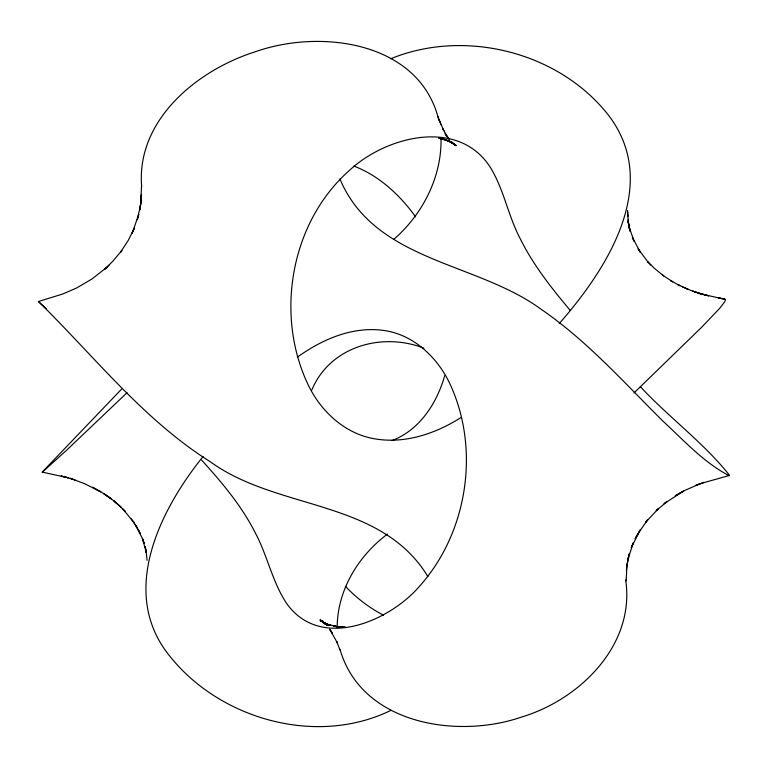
<?xml version="1.0" encoding="UTF-8"?>
<svg xmlns="http://www.w3.org/2000/svg" width="768" height="768" viewBox="0 0 768 768"><rect width="100%" height="100%" fill="white"/><g stroke="black" fill="none" stroke-linecap="round" stroke-linejoin="round"><path stroke-width="1.15" d="M337.19 627.523C337.2 590.515 358.262 555.802 387.466 534.096M141.158 199.574L141.494 194.429L140.65 204.845L141.504 185.99M626.381 570.365L627.034 564.163L626.141 580.829M141.149 199.67L139.718 210.182L140.582 205.056L137.299 219.638L138.787 214.416L132.163 233.165L134.371 228.154L128.256 240.394L120.499 252.25L121.834 250.474L112.675 261.408L104.525 269.462L108.998 265.238M628.954 555.302L629.318 553.738L626.832 566.026L628.416 557.174L628.051 559.066L633.206 542.909L631.258 547.69L640.224 529.901L635.146 538.742L637.613 534.259M444.682 375.706C437.011 403.018 419.645 430.022 392.189 440.506M311.856 389.923C330 346.387 382.157 331.795 423.946 348.211M637.757 534.019L647.626 519.792L645.427 522.528L658.541 508.502L656.218 510.682L667.037 501.562L664.08 503.722L683.635 491.011L675.302 495.763L685.046 490.33L700.013 483.754L729.6 475.392C703.709 442.714 668.784 417.37 640.339 386.65M203.194 456.384C159.245 510.816 118.09 594.058 170.563 657.091C221.232 719.904 317.251 746.352 390.874 710.381M559.181 323.626C607.123 269.069 661.728 184.176 608.198 114.845C558.576 51.782 464.554 28.416 390.662 58.781M121.546 389.165L42.202 472.109L68.256 477.763L61.2 476.035L71.616 478.829L84.71 483.734L100.781 491.779L92.467 487.248L102.317 492.739L111.427 498.912L103.786 493.574L112.646 499.939L120.998 507.13L113.942 500.89L116.938 503.482M633.936 392.986L701.338 327.571L719.558 308.496L724.819 301.622L725.51 299.453L718.397 297.926L724.973 299.155L724.426 299.27M127.056 392.698L66.701 450.115L42.25 472.253M106.79 267.312L91.968 278.995L76.502 288.048L62.774 294L38.4 301.498L46.32 308.707M393.792 239.376C422.698 214.32 441.984 176.63 441.005 137.962M297.331 357.168C321.706 339.677 351.571 326.525 382.176 330.24C411.974 333.619 436.176 355.91 449.05 382.013C480.595 447.61 468.106 531.83 419.712 586.042C388.848 622.08 319.258 651.312 285.984 602.486C272.208 581.222 267.389 555.754 255.61 533.482C241.92 506.131 222.029 482.573 201.6 460.061M460.848 417.638C435.859 433.459 405.715 443.798 375.898 439.018C346.282 434.563 322.061 412.733 308.995 386.534C274.378 316.128 290.17 222.528 349.642 170.227C386.362 136.08 459.216 117.379 490.79 168.106C504.096 190.166 508.291 216.24 520.33 238.944C533.338 265.133 551.568 288.24 570.326 310.493M700.195 483.706L695.76 485.395L703.958 482.419M339.734 626.918L345.149 626.746M342.749 626.899L334.214 626.314L338.832 626.861L333.226 626.074L338.112 626.88L326.074 623.885L330.547 625.507L325.728 623.664L330.086 625.488L325.411 623.472L329.635 625.498L320.65 620.957M729.187 475.699C703.526 462.365 683.424 440.006 662.342 420.538C623.318 381.763 586.33 340.128 540.624 308.918C476.122 261.744 374.822 261.85 339.869 178.858M438.624 138.24L443.626 139.19M721.718 298.55L703.152 294.451L700.07 293.645L708.595 295.834L692.621 291.158L700.627 293.818L690.787 290.429L678 284.774L679.862 285.677L670.493 280.531L672.72 281.808L662.275 274.886L663.638 275.885L654.048 268.032L647.414 261.456L651.014 265.19M439.325 138.355L448.531 140.966L443.232 139.085L452.746 142.829L447.926 140.448L456.336 145.613L447.869 140.208L452.17 142.944M75.254 480.058L70.013 478.282L71.616 478.829M353.856 166.051C379.219 175.776 399.936 195.034 415.594 216.845M443.347 138.931L448.138 140.88M682.57 286.925L688.003 289.325L686.237 288.547M383.539 615.206C369.274 607.853 356.362 597.917 345.36 586.253M325.094 623.299L329.194 625.507L320.448 620.611M324.442 622.944L320.237 620.256L328.752 625.507M324.768 623.126L327.763 624.912M452.016 142.848L456.086 145.651L451.229 141.974L455.059 145.267M324.106 622.733L320.016 619.882L327.005 624.806M325.536 623.866L323.376 622.176L326.813 625.056L322.992 621.84L325.459 624.048M323.376 622.176L326.534 624.634M325.546 624.115L322.618 621.427L324.979 623.693M38.4 301.498C94.387 356.314 143.318 419.693 210.461 461.866C277.757 510.787 380.813 498.922 427.939 576.653M453.61 144.029L451.546 141.965M118.109 504.528L125.146 511.392L122.89 509.059L134.477 523.238L131.222 518.851M325.334 623.99L322.262 620.928L325.066 623.741M647.875 261.926L638.083 248.774L640.406 252.355L632.4 237.427L634.032 241.2L628.973 226.445L630.125 231.235L627.994 220.79L629.712 230.074L628.013 220.042L628.714 224.822M445.296 134.419L449.472 139.517M444.931 133.21L447.648 137.184M332.141 633.014L329.731 629.213L337.123 642.48L336.624 641.414L340.08 650.131M133.142 521.443L137.405 528.086L135.178 524.458L142.368 538.406L146.314 552.413L145.238 546.787L146.314 552.413M329.933 629.616L332.285 633.235M448.445 138.509L442.858 128.89L443.808 130.694L438.97 119.51L440.947 124.522M139.93 532.877L138.029 529.162L140.362 533.798M437.971 116.525L439.699 121.363M340.003 649.306C361.229 724.07 456.922 739.373 521.414 717.091C579.696 699.696 635.472 645.005 625.661 579.907M438.682 119.578C419.52 41.51 320.64 28.694 255.706 51.629C197.539 69.878 136.003 119.837 141.667 186.749M146.141 551.462L147.101 560.352M628.339 222.24L627.61 210.518M627.629 212.141L627.638 216.643L627.638 214.618M452.563 142.915L447.965 140.813L452.563 142.915M144.163 543.254L142.406 538.435L144.096 543.254"/></g></svg>
